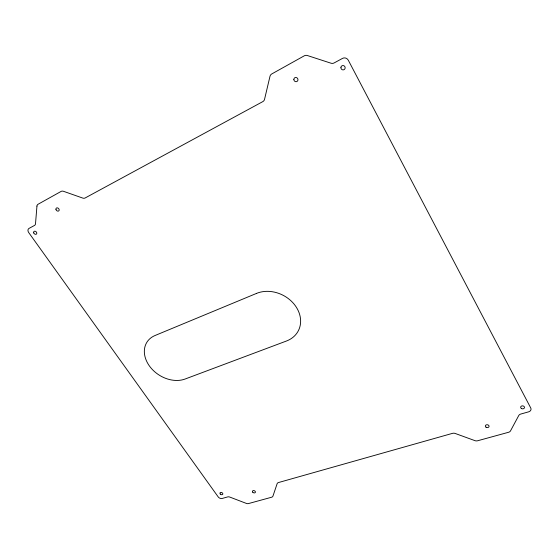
<?xml version="1.0" encoding="UTF-8"?>
<svg xmlns="http://www.w3.org/2000/svg" width="559" height="559" viewBox="0 0 559 559"><rect width="100%" height="100%" fill="white"/><g stroke="black" fill="none" stroke-linecap="round" stroke-linejoin="round"><path stroke-width="0.84" d="M36.95 206.096L35.517 223.698A3.62 2.704 45.6 0 1 34.42 225.48L29.04 228.4A3.592 2.669 45 0 0 28.719 232.579L218.213 496.923A3.04 2.117 25.7 0 0 222.209 498.453L227.632 496.923A3.047 2.124 25.2 0 1 229.819 497.084L246.323 503.393A3.068 2.152 24.3 0 0 248.531 503.561L271.611 497.231A3.116 2.215 23.2 0 0 272.96 496.071L277.117 483.738A3.158 2.271 22.8 0 1 278.501 482.543L452.517 433.351A3.613 2.76 11.4 0 1 455.264 433.484L474.864 440.618A3.654 2.788 9.9 0 0 477.638 440.758L508.55 432.282A3.752 2.865 7.6 0 0 510.549 430.814L518.724 415.575A3.822 2.942 6.2 0 1 520.778 414.058L528.674 411.822A3.857 2.984 5.6 0 0 530.757 408L348.327 60.274A4.409 4.248 69.6 0 0 342.52 58.388L334.184 62.908A4.416 4.22 68.7 0 1 330.963 63.188L307.429 55.544A4.395 4.13 65.4 0 0 304.25 55.83L271.793 73.928A4.304 3.962 59 0 0 269.969 76.394L264.561 99.271A4.213 3.836 54.6 0 1 262.779 101.633L85.164 197.963A3.752 2.942 46.6 0 1 82.711 198.061L63.516 191.311A3.738 2.886 47 0 0 61.092 191.423L38.075 204.252A3.682 2.781 46.5 0 0 36.95 206.096M256.56 293.391L155.053 335.505A27.838 21.193 32.7 0 0 149.113 365.544A27.838 21.193 32.7 0 0 185.12 379.023L286.467 341.011A29.781 24.463 27.7 0 0 296.431 307.366A29.781 24.463 27.7 0 0 256.56 293.391M340.934 67.297A2.194 2.117 66.6 0 0 343.778 69.777A2.194 2.117 66.6 0 0 344.379 66.067A2.194 2.117 66.6 0 0 340.934 67.297M521.449 408.517A1.922 1.488 5.9 0 0 524.482 407.588A1.922 1.488 5.9 0 0 521.792 405.96A1.922 1.488 5.9 0 0 521.449 408.517M220.281 494.037A1.523 1.069 25.7 0 0 222.755 494.247A1.523 1.069 25.7 0 0 221.14 492.402A1.523 1.069 25.7 0 0 220.281 494.037M33.757 232.935A1.796 1.342 44.9 0 0 36.475 234.039A1.796 1.342 44.9 0 0 35.413 231.314A1.796 1.342 44.9 0 0 33.757 232.935M252.787 492.227A1.551 1.097 24.1 0 0 255.323 492.437A1.551 1.097 24.1 0 0 253.716 490.564A1.551 1.097 24.1 0 0 252.787 492.227M486.057 427.202A1.859 1.425 8.9 0 0 489.041 426.496A1.859 1.425 8.9 0 0 486.554 424.784A1.859 1.425 8.9 0 0 486.057 427.202M293.859 79.476A2.152 2.012 59 0 0 296.955 81.474A2.152 2.012 59 0 0 296.927 77.813A2.152 2.012 59 0 0 293.859 79.476M55.998 209.569A1.845 1.411 46 0 0 58.765 210.883A1.845 1.411 46 0 0 57.898 208.032A1.845 1.411 46 0 0 55.998 209.569"/></g></svg>
